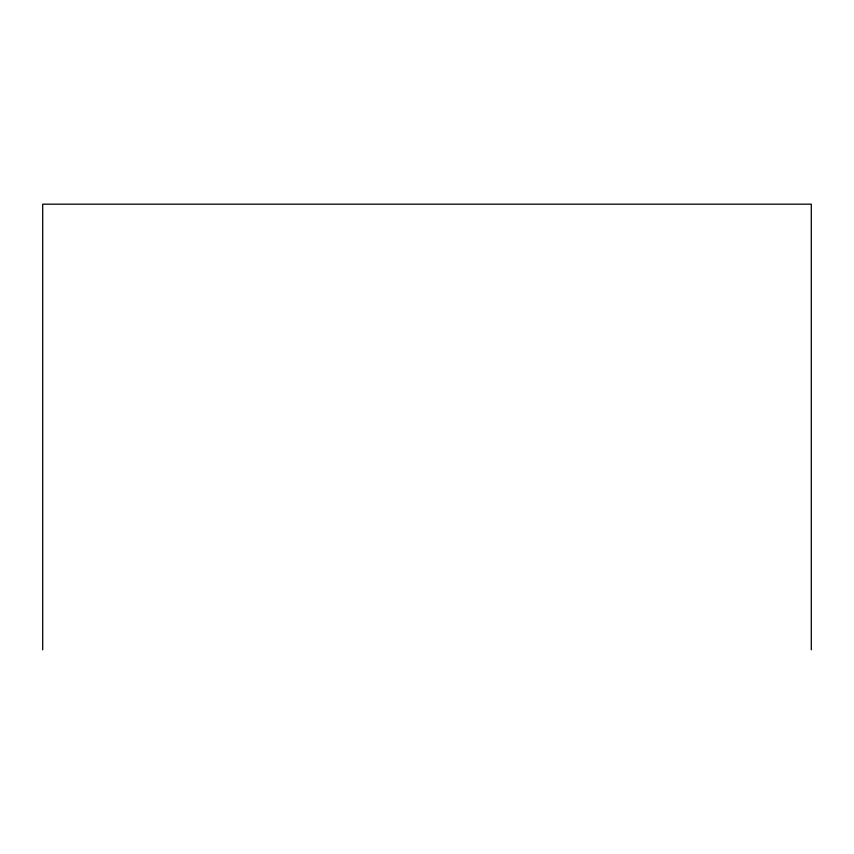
<?xml version="1.0" encoding="UTF-8"?>
<svg xmlns="http://www.w3.org/2000/svg" width="854" height="854" viewBox="0 0 854 854"><rect width="100%" height="100%" fill="white"/><g stroke="black" fill="none" stroke-linecap="round" stroke-linejoin="round"><path stroke-width="1.28" d="M811.3 649.819L811.3 204.181L42.7 204.181L42.7 649.819"/></g></svg>
